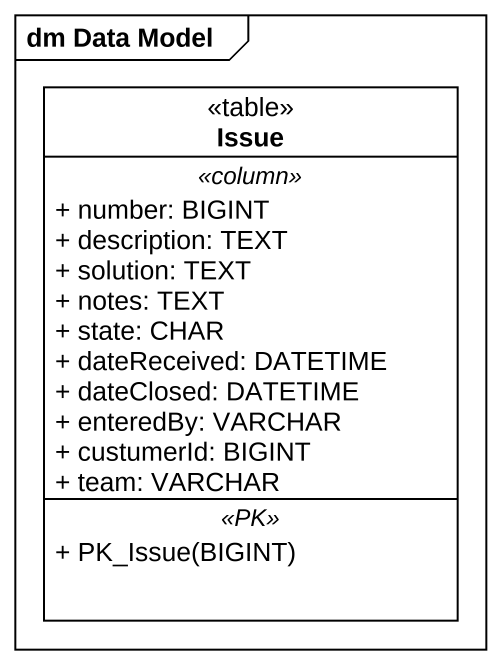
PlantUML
@startuml
mainframe dm Data Model
hide circle
hide empty members
skinparam classAttributeIconSize 0
class Issue <<table>> {
  .. <<column>> ..
  + number: BIGINT
  + description: TEXT
  + solution: TEXT
  + notes: TEXT
  + state: CHAR
  + dateReceived: DATETIME
  + dateClosed: DATETIME
  + enteredBy: VARCHAR
  + custumerId: BIGINT
  + team: VARCHAR
  .. <<PK>> ..
  + PK_Issue(BIGINT)
}
@enduml
